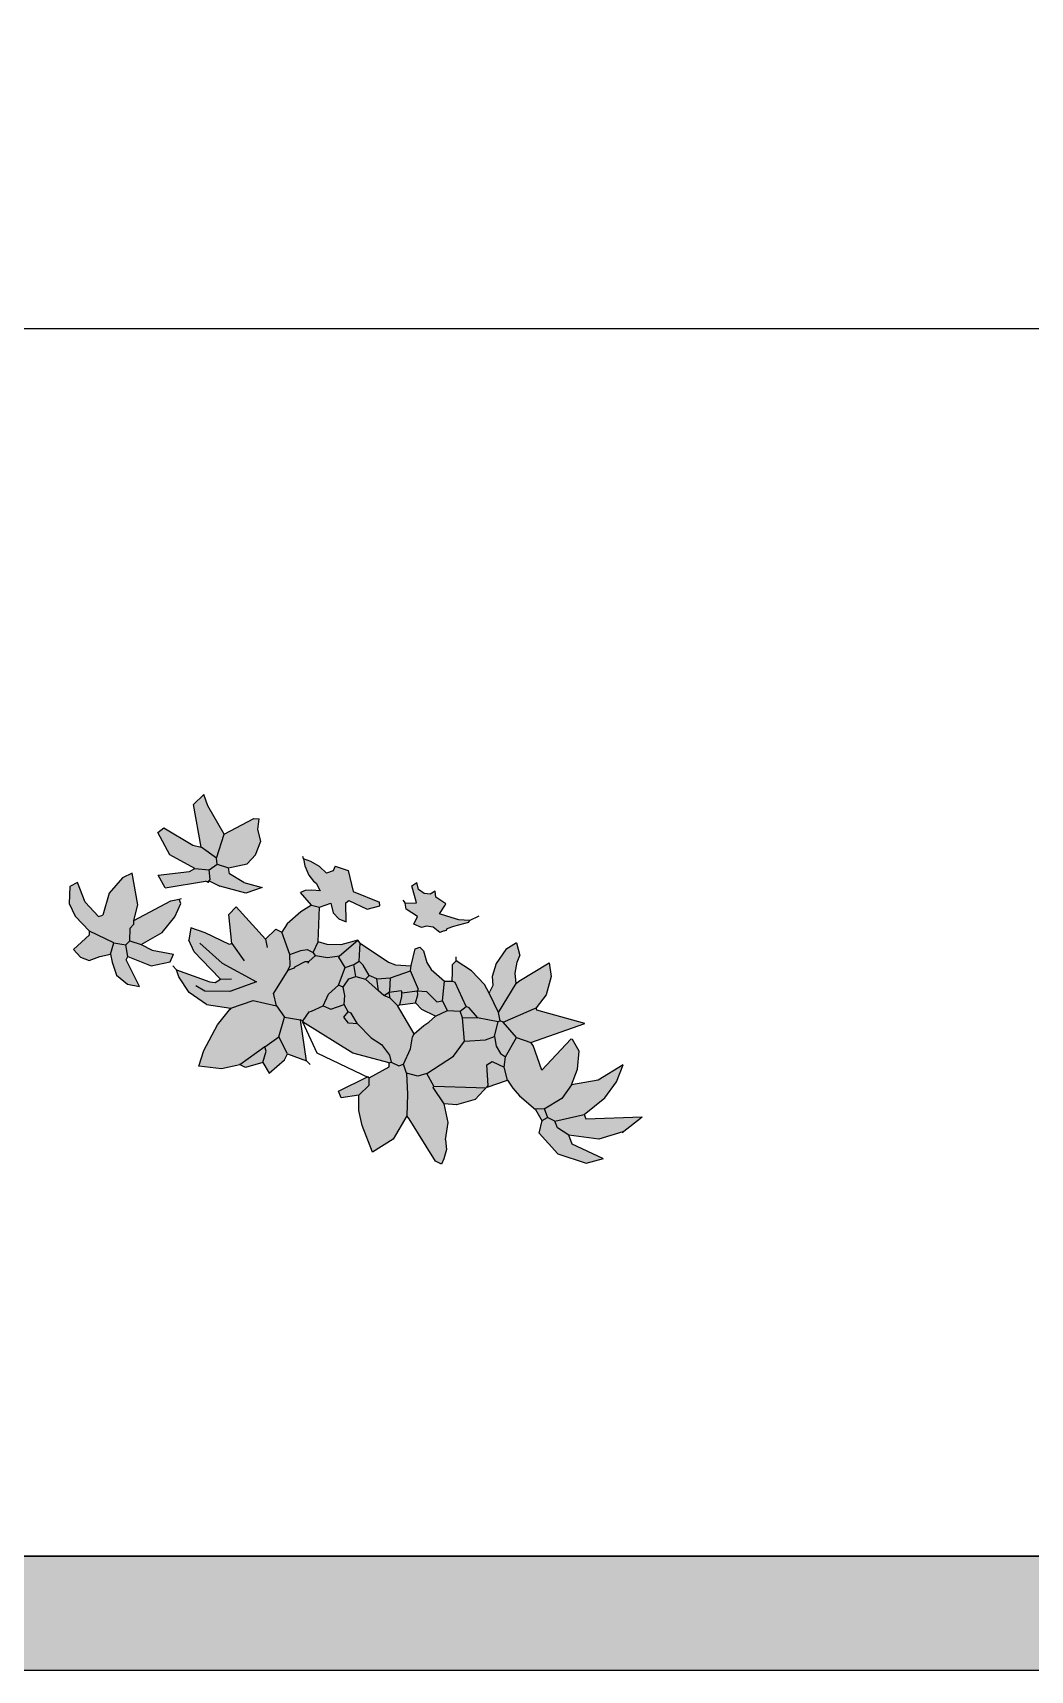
# Model space of a CAD drawing. Header units: millimetres. Extents: x 11966 to 133335, y 1756 to 88592.
# Drawn here: x 84920 to 96225, y 1756 to 20311 of the extents above; entities that cross this region are included whole.
import ezdxf

# ---------------------------------------------------------------- set-up
doc = ezdxf.new("R2010")
doc.units = ezdxf.units.MM
doc.layers.add('www.cad-blocks.net', color=7, linetype='Continuous')

# ---------------------------------------------------------------- blocks, each defined once
blk = doc.blocks.new('A$C183B331C')
h = blk.add_hatch(color=108)
h.set_gradient(color1=(10, 87, 11), color2=(23, 46, 5), tint=1, name='HEMISPHERICAL')
h.paths.add_polyline_path([(1.247, 2.992), (1.391, 2.888), (1.464, 3.117), (1.309, 3.384), (1.272, 3.489), (1.174, 3.395)])
h = blk.add_hatch(color=96)
h.set_gradient(color1=(13, 114, 15), color2=(59, 119, 13), tint=1, name='HEMISPHERICAL')
h.paths.add_polyline_path([(1.322, 2.78), (1.331, 2.688), (1.324, 2.674), (1.425, 2.626), (1.669, 2.558), (1.823, 2.612), (1.651, 2.659), (1.515, 2.742), (1.506, 2.798), (1.399, 2.831)])
h.paths.add_polyline_path([(1.138, 2.762), (0.84, 2.727), (0.907, 2.608), (1.289, 2.673), (1.303, 2.666), (1.324, 2.674), (1.331, 2.688), (1.322, 2.78), (1.187, 2.792)])
h.paths.add_polyline_path([(0.95, 2.921), (1.187, 2.792), (1.322, 2.78), (1.399, 2.831), (1.391, 2.888), (1.247, 2.992), (1.168, 3.011), (0.895, 3.176), (0.839, 3.132)])
h.paths.add_polyline_path([(1.391, 2.888), (1.399, 2.831), (1.506, 2.798), (1.683, 2.837), (1.76, 2.92), (1.812, 3.048), (1.783, 3.159), (1.795, 3.259), (1.745, 3.265), (1.464, 3.117)])
h = blk.add_hatch(color=108)
h.set_gradient(color1=(10, 87, 11), color2=(23, 46, 5), tint=1, name='HEMISPHERICAL')
h.paths.add_polyline_path([(3.225, 1.087), (3.157, 0.944), (3.188, 0.859), (3.295, 0.832), (3.379, 0.856), (3.632, 1.018), (3.735, 1.162), (3.716, 1.382), (3.694, 1.445), (3.573, 1.45), (3.46, 1.398), (3.398, 1.34), (3.349, 1.31), (3.258, 1.23), (3.244, 1.201)])
h.paths.add_polyline_path([(2.737, 0.651), (2.737, 0.505), (2.767, 0.364), (2.866, 0.114), (3.06, 0.234), (3.189, 0.455), (3.197, 0.659), (3.188, 0.859), (3.157, 0.944), (3.115, 0.929), (3.043, 0.963), (3.022, 0.955), (3.023, 0.92), (2.833, 0.816), (2.835, 0.745)])
h.paths.add_polyline_path([(2.636, 1.437), (2.664, 1.424), (2.723, 1.325), (2.854, 1.193), (2.952, 1.13), (3.025, 1.028), (3.043, 0.963), (3.115, 0.929), (3.157, 0.944), (3.225, 1.087), (3.244, 1.201), (3.258, 1.23), (3.103, 1.497), (3.031, 1.566), (2.973, 1.593), (2.923, 1.635), (2.8, 1.746), (2.707, 1.772), (2.643, 1.75), (2.588, 1.671), (2.604, 1.593), (2.599, 1.507)])
h.paths.add_polyline_path([(4.101, 1.34), (4.224, 1.194), (4.36, 1.147), (4.871, 1.329), (4.418, 1.453), (4.41, 1.475)])
h.paths.add_polyline_path([(4.056, 1.432), (4.072, 1.354), (4.101, 1.34), (4.41, 1.475), (4.507, 1.597), (4.553, 1.77), (4.533, 1.902), (4.249, 1.727), (4.221, 1.705)])
h.paths.add_polyline_path([(4.001, 1.686), (3.974, 1.629), (3.967, 1.614), (4.056, 1.432), (4.221, 1.705), (4.214, 1.802), (4.233, 1.906), (4.258, 1.969), (4.227, 2.089), (4.125, 2.026), (4.032, 1.894), (3.996, 1.773)])
h.paths.add_polyline_path([(4.11, 0.914), (4.141, 0.794), (4.192, 0.717), (4.254, 0.645), (4.397, 0.523), (4.487, 0.525), (4.489, 0.521), (4.654, 0.618), (4.745, 0.75), (4.802, 0.898), (4.818, 1.066), (4.754, 1.177), (4.739, 1.18), (4.465, 0.886), (4.382, 1.119), (4.36, 1.147), (4.224, 1.194), (4.122, 1.014)])
h.paths.add_polyline_path([(4.589, 0.406), (4.612, 0.343), (4.72, 0.274), (5.004, 0.236), (5.232, 0.305), (5.412, 0.446), (4.88, 0.426), (4.865, 0.469)])
h.paths.add_polyline_path([(3.183, 2.407), (3.291, 2.339), (3.257, 2.267), (3.329, 2.233), (3.374, 2.247), (3.439, 2.238), (3.501, 2.187), (3.543, 2.202), (3.564, 2.21), (3.571, 2.224), (3.634, 2.247), (3.775, 2.285), (3.782, 2.299), (3.681, 2.306), (3.569, 2.34), (3.497, 2.364), (3.552, 2.444), (3.559, 2.458), (3.465, 2.52), (3.457, 2.577), (3.409, 2.548), (3.353, 2.556), (3.299, 2.594), (3.285, 2.658), (3.236, 2.629), (3.282, 2.466), (3.175, 2.464)])
h.paths.add_polyline_path([(2.308, 2.671), (2.333, 2.652), (2.37, 2.582), (2.291, 2.588), (2.228, 2.584), (2.186, 2.564), (2.288, 2.445), (2.366, 2.426), (2.472, 2.463), (2.493, 2.374), (2.546, 2.315), (2.618, 2.289), (2.614, 2.466), (2.642, 2.488), (2.814, 2.407), (2.934, 2.438), (2.933, 2.473), (2.683, 2.574), (2.636, 2.772), (2.514, 2.812), (2.494, 2.769), (2.431, 2.747), (2.364, 2.81), (2.284, 2.858), (2.215, 2.884), (2.226, 2.818), (2.264, 2.729)])
h.paths.add_polyline_path([(2.739, 1.915), (2.776, 1.88), (2.834, 1.782), (2.906, 1.748), (3.034, 1.758), (3.224, 1.826), (3.23, 1.872), (3.084, 1.881), (3.016, 1.907), (2.75, 2.086)])
h.paths.add_polyline_path([(3.224, 1.826), (3.299, 1.65), (3.292, 1.636), (3.377, 1.63), (3.472, 1.533), (3.528, 1.541), (3.546, 1.726), (3.421, 1.838), (3.38, 1.905), (3.348, 2.013), (3.312, 2.048), (3.269, 2.033), (3.23, 1.876)])
h.paths.add_polyline_path([(3.528, 1.541), (3.573, 1.45), (3.694, 1.445), (3.75, 1.489), (3.645, 1.714), (3.617, 1.728), (3.546, 1.726)])
h.paths.add_polyline_path([(3.957, 0.741), (3.95, 0.726), (4.141, 0.794), (4.11, 0.914), (3.995, 0.969), (3.946, 0.939)])
h.paths.add_polyline_path([(3.446, 0.737), (3.439, 0.723), (3.542, 0.569), (3.658, 0.559), (3.835, 0.61), (3.957, 0.741), (3.946, 0.939), (3.995, 0.969), (4.11, 0.914), (4.122, 1.014), (4.074, 1.046), (4.035, 1.115), (4.018, 1.204), (3.934, 1.173), (3.735, 1.162), (3.632, 1.018), (3.379, 0.856)])
h = blk.add_hatch(color=108)
h.set_gradient(color1=(10, 87, 11), color2=(23, 46, 5), tint=1, name='HEMISPHERICAL')
h.paths.add_polyline_path([(0.962, 2.486), (1.04, 2.502), (1.055, 2.46), (0.997, 2.334), (0.879, 2.187), (0.679, 2.075), (0.784, 2.021), (0.987, 1.982), (0.953, 1.911), (0.776, 1.871), (0.554, 1.959), (0.54, 1.93), (0.666, 1.677), (0.551, 1.7), (0.446, 1.784), (0.406, 1.906), (0.39, 1.984), (0.291, 1.961), (0.189, 1.922), (0.107, 1.953), (0.041, 2.026), (0.194, 2.165), (0.194, 2.2), (0.056, 2.34), (0, 2.46), (0.007, 2.622), (0.078, 2.659), (0.151, 2.473), (0.276, 2.337), (0.318, 2.352), (0.378, 2.56), (0.503, 2.704), (0.594, 2.748), (0.648, 2.449), (0.611, 2.301), (0.611, 2.301)])
h = blk.add_hatch(color=108)
h.set_gradient(color1=(10, 87, 11), color2=(23, 46, 5), tint=1, name='HEMISPHERICAL')
h.paths.add_polyline_path([(1.536, 2.082), (1.514, 2.074), (1.285, 2.183), (1.149, 2.23), (1.13, 2.116), (1.182, 2.003), (1.335, 1.843), (1.429, 1.746), (1.38, 1.716), (1.33, 1.722), (1.015, 1.836), (1.036, 1.768), (1.135, 1.619), (1.299, 1.508), (1.527, 1.471), (1.739, 1.546), (1.96, 1.494), (1.929, 1.614), (2.066, 1.83), (2.087, 1.873), (2.085, 1.979), (2.009, 2.191), (1.952, 2.218), (1.854, 2.124), (1.578, 2.43), (1.508, 2.358)])
h = blk.add_hatch(color=96)
h.set_gradient(color1=(13, 114, 15), color2=(59, 119, 13), tint=1, name='HEMISPHERICAL')
h.paths.add_polyline_path([(3.189, 0.455), (3.211, 0.427), (3.461, 0.027), (3.518, 0), (3.538, 0.049), (3.564, 0.139), (3.556, 0.228), (3.581, 0.392), (3.542, 0.569), (3.439, 0.723), (3.446, 0.737), (3.379, 0.856), (3.295, 0.832), (3.188, 0.859), (3.197, 0.659)])
h.paths.add_polyline_path([(2.545, 0.69), (2.568, 0.626), (2.737, 0.651), (2.835, 0.745), (2.833, 0.816), (2.819, 0.823)])
h.paths.add_polyline_path([(1.98, 1.203), (2.062, 1.042), (2.241, 0.974), (2.184, 1.362), (2.033, 1.389)])
h.paths.add_polyline_path([(1.847, 1.108), (1.862, 1.066), (1.829, 0.959), (1.888, 0.86), (2.035, 0.984), (2.062, 1.042), (1.98, 1.203)])
h.paths.add_polyline_path([(1.612, 0.938), (1.667, 0.913), (1.829, 0.959), (1.862, 1.066), (1.847, 1.108)])
h.paths.add_polyline_path([(2.085, 1.979), (2.087, 1.873), (2.066, 1.83), (2.13, 1.853), (2.137, 1.867), (2.228, 1.912), (2.264, 1.912), (2.326, 1.97), (2.304, 1.998), (2.247, 2.026), (2.19, 2.017)])
h.paths.add_polyline_path([(2.059, 2.268), (2.009, 2.191), (2.085, 1.979), (2.19, 2.017), (2.247, 2.026), (2.304, 1.998), (2.352, 2.099), (2.366, 2.426), (2.288, 2.445), (2.19, 2.382)])
h.paths.add_polyline_path([(2.304, 1.998), (2.326, 1.97), (2.44, 1.952), (2.553, 1.968), (2.728, 2.114), (2.566, 2.072), (2.438, 2.075), (2.352, 2.099)])
h = blk.add_hatch(color=96)
h.set_gradient(color1=(13, 114, 15), color2=(59, 119, 13), tint=1, name='HEMISPHERICAL')
h.paths.add_polyline_path([(3.034, 1.758), (3.029, 1.637), (3.022, 1.623), (3.136, 1.639), (3.143, 1.618), (3.292, 1.636), (3.299, 1.65), (3.224, 1.826)])
h.paths.add_polyline_path([(3.144, 1.583), (3.124, 1.504), (3.273, 1.522), (3.293, 1.6), (3.292, 1.636), (3.143, 1.618)])
h.paths.add_polyline_path([(3.031, 1.566), (3.103, 1.497), (3.124, 1.504), (3.144, 1.583), (3.143, 1.618), (3.136, 1.639), (3.022, 1.623)])
h.paths.add_polyline_path([(2.973, 1.593), (3.031, 1.566), (3.022, 1.623)])
h.paths.add_polyline_path([(2.923, 1.635), (2.973, 1.593), (3.022, 1.623), (3.029, 1.637), (3.034, 1.758), (2.906, 1.748)])
h.paths.add_polyline_path([(2.8, 1.746), (2.923, 1.635), (2.906, 1.748), (2.834, 1.782)])
h.paths.add_polyline_path([(2.707, 1.772), (2.8, 1.746), (2.834, 1.782), (2.776, 1.88), (2.739, 1.915), (2.69, 1.886)])
h.paths.add_polyline_path([(2.545, 1.691), (2.588, 1.671), (2.643, 1.75), (2.707, 1.772), (2.69, 1.886), (2.606, 1.856)])
h.paths.add_polyline_path([(2.553, 1.968), (2.547, 1.954), (2.606, 1.856), (2.69, 1.886), (2.739, 1.915), (2.75, 2.086), (2.728, 2.114)])
h.paths.add_polyline_path([(2.4, 1.496), (2.472, 1.462), (2.599, 1.507), (2.604, 1.593), (2.588, 1.671), (2.545, 1.691), (2.451, 1.604)])
h.paths.add_polyline_path([(2.594, 1.387), (2.638, 1.331), (2.723, 1.325), (2.664, 1.424), (2.636, 1.437)])
h = blk.add_hatch(color=108)
h.set_gradient(color1=(10, 87, 11), color2=(23, 46, 5), tint=1, name='HEMISPHERICAL')
h.paths.add_polyline_path([(1.929, 1.614), (1.96, 1.494), (2.033, 1.389), (2.184, 1.362), (2.184, 1.362), (2.208, 1.35), (2.211, 1.357), (2.266, 1.437), (2.288, 1.444), (2.4, 1.496), (2.451, 1.604), (2.545, 1.691), (2.606, 1.856), (2.547, 1.954), (2.553, 1.968), (2.44, 1.952), (2.326, 1.97), (2.264, 1.912), (2.228, 1.912), (2.137, 1.867), (2.13, 1.853), (2.066, 1.83)])
h = blk.add_hatch(color=96)
h.set_gradient(color1=(13, 114, 15), color2=(59, 119, 13), tint=1, name='HEMISPHERICAL')
h.paths.add_polyline_path([(3.273, 1.522), (3.331, 1.459), (3.46, 1.398), (3.573, 1.45), (3.528, 1.541), (3.472, 1.533), (3.377, 1.63), (3.292, 1.636), (3.293, 1.6)])
h.paths.add_polyline_path([(3.617, 1.728), (3.645, 1.714), (3.75, 1.489), (3.778, 1.475), (3.858, 1.385), (4.051, 1.346), (4.072, 1.354), (4.056, 1.432), (3.967, 1.614), (3.923, 1.695), (3.801, 1.824), (3.655, 1.92), (3.621, 1.884), (3.622, 1.813)])
h.paths.add_polyline_path([(3.716, 1.382), (3.735, 1.162), (3.934, 1.173), (4.018, 1.204), (4.051, 1.346), (3.858, 1.385)])
h.paths.add_polyline_path([(4.018, 1.204), (4.035, 1.115), (4.074, 1.046), (4.122, 1.014), (4.224, 1.194), (4.101, 1.34), (4.072, 1.354), (4.051, 1.346)])
h.paths.add_polyline_path([(3.694, 1.445), (3.716, 1.382), (3.858, 1.385), (3.778, 1.475), (3.75, 1.489)])
h = blk.add_hatch(color=96)
h.set_gradient(color1=(13, 114, 15), color2=(68, 138, 15), tint=1, name='HEMISPHERICAL')
h.paths.add_polyline_path([(1.271, 1.073), (1.226, 0.925), (1.44, 0.9), (1.611, 0.937), (1.847, 1.108), (1.98, 1.203), (2.033, 1.389), (1.96, 1.494), (1.739, 1.546), (1.527, 1.471), (1.402, 1.315)])
h = blk.add_hatch(color=108)
h.set_gradient(color1=(10, 87, 11), color2=(23, 46, 5), tint=1, name='HEMISPHERICAL')
h.paths.add_polyline_path([(2.211, 1.357), (2.204, 1.343), (2.679, 1.048), (3.022, 0.955), (3.043, 0.963), (3.025, 1.028), (2.952, 1.13), (2.854, 1.193), (2.723, 1.325), (2.638, 1.331), (2.594, 1.387), (2.636, 1.437), (2.599, 1.507), (2.472, 1.462), (2.4, 1.496), (2.288, 1.444), (2.266, 1.437)])
h = blk.add_hatch(color=96)
h.set_gradient(color1=(13, 114, 15), color2=(59, 119, 13), tint=1, name='HEMISPHERICAL')
h.paths.add_polyline_path([(4.441, 0.291), (4.441, 0.291, -0.240145), (4.441, 0.291, 0.240145), (4.441, 0.291), (4.616, 0.096), (4.884, 0.01), (5.039, 0.052), (4.75, 0.189), (4.72, 0.274), (4.612, 0.343), (4.589, 0.406), (4.517, 0.44), (4.468, 0.411)])
h.paths.add_polyline_path([(4.654, 0.618), (4.489, 0.521), (4.517, 0.44), (4.589, 0.406), (4.865, 0.469), (5.06, 0.627), (5.17, 0.778), (5.233, 0.937), (4.997, 0.792), (4.745, 0.75)])
h.paths.add_polyline_path([(4.467, 0.407), (4.468, 0.411), (4.517, 0.44), (4.487, 0.525), (4.397, 0.523), (4.405, 0.516)])
for p, q in [((1.174, 3.395), (1.272, 3.489)), ((1.309, 3.384), (1.272, 3.489)), ((1.247, 2.992), (1.174, 3.395)), ((1.464, 3.117), (1.309, 3.384)), ((1.464, 3.117), (1.745, 3.265)), ((1.745, 3.265), (1.795, 3.259)), ((1.783, 3.159), (1.795, 3.259)), ((0.839, 3.132), (0.895, 3.176)), ((0.95, 2.921), (0.839, 3.132)), ((0.895, 3.176), (1.168, 3.011)), ((1.391, 2.888), (1.464, 3.117)), ((1.812, 3.048), (1.783, 3.159)), ((1.168, 3.011), (1.247, 2.992)), ((1.391, 2.888), (1.247, 2.992)), ((1.76, 2.92), (1.812, 3.048)), ((1.187, 2.792), (0.95, 2.921)), ((1.138, 2.762), (1.187, 2.792)), ((1.187, 2.792), (1.322, 2.78)), ((1.322, 2.78), (1.399, 2.831)), ((1.399, 2.831), (1.391, 2.888)), ((1.399, 2.831), (1.506, 2.798)), ((1.506, 2.798), (1.683, 2.837)), ((1.515, 2.742), (1.506, 2.798)), ((1.683, 2.837), (1.76, 2.92)), ((2.215, 2.884), (2.207, 2.905)), ((2.215, 2.884), (2.226, 2.818)), ((2.284, 2.858), (2.215, 2.884)), ((2.226, 2.818), (2.264, 2.729)), ((2.364, 2.81), (2.284, 2.858)), ((2.431, 2.747), (2.364, 2.81)), ((2.514, 2.812), (2.494, 2.769)), ((2.514, 2.812), (2.636, 2.772)), ((0.078, 2.659), (0.007, 2.622)), ((0.151, 2.473), (0.078, 2.659)), ((0.503, 2.704), (0.378, 2.56)), ((0.594, 2.748), (0.503, 2.704)), ((0.648, 2.449), (0.594, 2.748)), ((0.84, 2.727), (1.138, 2.762)), ((0.907, 2.608), (0.84, 2.727)), ((0.907, 2.608), (1.289, 2.673)), ((1.303, 2.666), (1.289, 2.673)), ((1.303, 2.666), (1.324, 2.674)), ((1.317, 2.659), (1.303, 2.666)), ((1.317, 2.659), (1.324, 2.674)), ((1.331, 2.688), (1.322, 2.78)), ((1.324, 2.674), (1.331, 2.688)), ((1.324, 2.674), (1.425, 2.626)), ((1.651, 2.659), (1.515, 2.742)), ((1.651, 2.659), (1.823, 2.612)), ((2.264, 2.729), (2.308, 2.671)), ((2.308, 2.671), (2.333, 2.652)), ((2.333, 2.652), (2.37, 2.582)), ((2.494, 2.769), (2.431, 2.747)), ((2.636, 2.772), (2.683, 2.574)), ((3.236, 2.629), (3.285, 2.658)), ((3.282, 2.466), (3.236, 2.629)), ((3.299, 2.594), (3.285, 2.658)), ((0.007, 2.622), (0, 2.46)), ((0.378, 2.56), (0.318, 2.352)), ((0.611, 2.301), (0.962, 2.486)), ((0.962, 2.486), (1.04, 2.502)), ((1.04, 2.502), (1.061, 2.509)), ((1.055, 2.46), (1.04, 2.502)), ((1.669, 2.558), (1.425, 2.626)), ((1.823, 2.612), (1.669, 2.558)), ((2.228, 2.584), (2.186, 2.564)), ((2.288, 2.445), (2.186, 2.564)), ((2.291, 2.588), (2.228, 2.584)), ((2.37, 2.582), (2.291, 2.588)), ((2.614, 2.466), (2.642, 2.488)), ((2.642, 2.488), (2.814, 2.407)), ((2.683, 2.574), (2.933, 2.473)), ((3.153, 2.492), (3.175, 2.464)), ((3.353, 2.556), (3.299, 2.594)), ((3.409, 2.548), (3.353, 2.556)), ((3.457, 2.577), (3.409, 2.548)), ((3.465, 2.52), (3.457, 2.577)), ((3.559, 2.458), (3.465, 2.52)), ((0, 2.46), (0.056, 2.34)), ((0.056, 2.34), (0.194, 2.2)), ((0.276, 2.337), (0.151, 2.473)), ((0.276, 2.337), (0.318, 2.352)), ((0.611, 2.301), (0.648, 2.449)), ((0.879, 2.187), (0.997, 2.334)), ((0.997, 2.334), (1.055, 2.46)), ((1.578, 2.43), (1.508, 2.358)), ((1.536, 2.082), (1.508, 2.358)), ((1.854, 2.124), (1.578, 2.43)), ((2.19, 2.382), (2.059, 2.268)), ((2.288, 2.445), (2.19, 2.382)), ((2.288, 2.445), (2.366, 2.426)), ((2.352, 2.099), (2.366, 2.426)), ((2.366, 2.426), (2.472, 2.463)), ((2.472, 2.463), (2.493, 2.374)), ((2.493, 2.374), (2.546, 2.315)), ((2.618, 2.289), (2.614, 2.466)), ((2.814, 2.407), (2.934, 2.438)), ((2.934, 2.438), (2.933, 2.473)), ((3.175, 2.464), (3.282, 2.466)), ((3.183, 2.407), (3.175, 2.464)), ((3.291, 2.339), (3.183, 2.407)), ((3.257, 2.267), (3.291, 2.339)), ((3.497, 2.364), (3.552, 2.444)), ((3.569, 2.34), (3.497, 2.364)), ((3.552, 2.444), (3.559, 2.458)), ((3.681, 2.306), (3.569, 2.34)), ((3.782, 2.299), (3.874, 2.344)), ((0.423, 2.091), (0.194, 2.2)), ((0.194, 2.165), (0.194, 2.2)), ((0.572, 2.109), (0.577, 2.229)), ((0.577, 2.229), (0.611, 2.266)), ((0.611, 2.266), (0.611, 2.301)), ((0.679, 2.075), (0.879, 2.187)), ((1.149, 2.23), (1.13, 2.116)), ((1.285, 2.183), (1.149, 2.23)), ((1.514, 2.074), (1.285, 2.183)), ((1.854, 2.124), (1.952, 2.218)), ((1.952, 2.218), (2.009, 2.191)), ((2.059, 2.268), (2.009, 2.191)), ((2.085, 1.979), (2.009, 2.191)), ((2.546, 2.315), (2.618, 2.289)), ((3.329, 2.233), (3.257, 2.267)), ((3.374, 2.247), (3.329, 2.233)), ((3.439, 2.238), (3.374, 2.247)), ((3.501, 2.187), (3.439, 2.238)), ((3.543, 2.202), (3.501, 2.187)), ((3.543, 2.202), (3.564, 2.21)), ((3.564, 2.21), (3.571, 2.224)), ((3.571, 2.224), (3.634, 2.247)), ((3.634, 2.247), (3.775, 2.285)), ((3.782, 2.299), (3.681, 2.306)), ((3.775, 2.285), (3.782, 2.299)), ((0.041, 2.026), (0.194, 2.165)), ((0.041, 2.026), (0.107, 1.953)), ((0.39, 1.984), (0.423, 2.091)), ((0.423, 2.091), (0.537, 2.072)), ((0.537, 2.072), (0.572, 2.109)), ((0.554, 1.959), (0.537, 2.072)), ((0.572, 2.109), (0.679, 2.075)), ((0.679, 2.075), (0.784, 2.021)), ((0.784, 2.021), (0.987, 1.982)), ((1.182, 2.003), (1.13, 2.116)), ((1.236, 2.086), (1.446, 1.896)), ((1.536, 2.082), (1.514, 2.074)), ((1.536, 2.082), (1.653, 1.921)), ((1.854, 2.124), (1.87, 2.046)), ((2.085, 1.979), (2.19, 2.017)), ((2.19, 2.017), (2.247, 2.026)), ((2.247, 2.026), (2.304, 1.998)), ((2.304, 1.998), (2.352, 2.099)), ((2.438, 2.075), (2.352, 2.099)), ((2.566, 2.072), (2.438, 2.075)), ((2.553, 1.968), (2.728, 2.114)), ((2.728, 2.114), (2.566, 2.072)), ((2.75, 2.086), (2.728, 2.114)), ((2.739, 1.915), (2.75, 2.086)), ((2.75, 2.086), (3.016, 1.907)), ((3.23, 1.876), (3.269, 2.033)), ((3.269, 2.033), (3.312, 2.048)), ((3.312, 2.048), (3.348, 2.013)), ((3.348, 2.013), (3.38, 1.905)), ((4.125, 2.026), (4.032, 1.894)), ((4.227, 2.089), (4.125, 2.026)), ((4.227, 2.089), (4.258, 1.969)), ((0.107, 1.953), (0.189, 1.922)), ((0.189, 1.922), (0.291, 1.961)), ((0.291, 1.961), (0.39, 1.984)), ((0.39, 1.984), (0.406, 1.906)), ((0.406, 1.906), (0.446, 1.784)), ((0.54, 1.93), (0.554, 1.959)), ((0.666, 1.677), (0.54, 1.93)), ((0.554, 1.959), (0.776, 1.871)), ((0.776, 1.871), (0.953, 1.911)), ((0.953, 1.911), (0.987, 1.982)), ((1.015, 1.836), (0.979, 1.871)), ((1.335, 1.843), (1.182, 2.003)), ((1.446, 1.896), (1.77, 1.72)), ((2.066, 1.83), (2.087, 1.873)), ((2.087, 1.873), (2.085, 1.979)), ((2.13, 1.853), (2.137, 1.867)), ((2.137, 1.867), (2.228, 1.912)), ((2.228, 1.912), (2.264, 1.912)), ((2.257, 1.898), (2.264, 1.912)), ((2.264, 1.912), (2.326, 1.97)), ((2.326, 1.97), (2.304, 1.998)), ((2.326, 1.97), (2.44, 1.952)), ((2.44, 1.952), (2.553, 1.968)), ((2.545, 1.691), (2.606, 1.856)), ((2.547, 1.954), (2.553, 1.968)), ((2.606, 1.856), (2.547, 1.954)), ((2.606, 1.856), (2.69, 1.886)), ((2.69, 1.886), (2.739, 1.915)), ((2.707, 1.772), (2.69, 1.886)), ((2.776, 1.88), (2.739, 1.915)), ((2.834, 1.782), (2.776, 1.88)), ((3.016, 1.907), (3.084, 1.881)), ((3.084, 1.881), (3.23, 1.872)), ((3.224, 1.826), (3.23, 1.876)), ((3.38, 1.905), (3.421, 1.838)), ((3.621, 1.884), (3.655, 1.92)), ((3.622, 1.813), (3.621, 1.884)), ((3.655, 1.92), (3.655, 1.956)), ((3.801, 1.824), (3.655, 1.92)), ((3.67, 1.914), (3.655, 1.92)), ((4.032, 1.894), (3.996, 1.773)), ((4.214, 1.802), (4.233, 1.906)), ((4.233, 1.906), (4.258, 1.969)), ((4.249, 1.727), (4.533, 1.902)), ((4.533, 1.902), (4.553, 1.77)), ((0.446, 1.784), (0.551, 1.7)), ((1.036, 1.768), (1.015, 1.836)), ((1.015, 1.836), (1.33, 1.722)), ((1.135, 1.619), (1.036, 1.768)), ((1.33, 1.722), (1.38, 1.716)), ((1.429, 1.746), (1.335, 1.843)), ((1.38, 1.716), (1.429, 1.746)), ((1.429, 1.746), (1.535, 1.748)), ((1.77, 1.72), (1.517, 1.63)), ((2.066, 1.83), (1.929, 1.614)), ((2.066, 1.83), (2.13, 1.853)), ((2.588, 1.671), (2.643, 1.75)), ((2.643, 1.75), (2.707, 1.772)), ((2.707, 1.772), (2.8, 1.746)), ((2.8, 1.746), (2.834, 1.782)), ((2.923, 1.635), (2.8, 1.746)), ((2.906, 1.748), (2.834, 1.782)), ((2.906, 1.748), (3.034, 1.758)), ((2.923, 1.635), (2.906, 1.748)), ((3.029, 1.637), (3.034, 1.758)), ((3.034, 1.758), (3.224, 1.826)), ((3.299, 1.65), (3.224, 1.826)), ((3.421, 1.838), (3.546, 1.726)), ((3.528, 1.541), (3.546, 1.726)), ((3.546, 1.726), (3.617, 1.728)), ((3.617, 1.728), (3.622, 1.813)), ((3.645, 1.714), (3.617, 1.728)), ((3.75, 1.489), (3.645, 1.714)), ((3.923, 1.695), (3.801, 1.824)), ((3.996, 1.773), (4.001, 1.686)), ((4.056, 1.432), (4.221, 1.705)), ((4.221, 1.705), (4.214, 1.802)), ((4.221, 1.705), (4.249, 1.727)), ((4.553, 1.77), (4.507, 1.597)), ((0.551, 1.7), (0.666, 1.677)), ((1.299, 1.508), (1.135, 1.619)), ((1.282, 1.633), (1.196, 1.685)), ((1.517, 1.63), (1.282, 1.633)), ((1.96, 1.494), (1.929, 1.614)), ((2.4, 1.496), (2.451, 1.604)), ((2.451, 1.604), (2.545, 1.691)), ((2.588, 1.671), (2.545, 1.691)), ((2.604, 1.593), (2.588, 1.671)), ((2.599, 1.507), (2.604, 1.593)), ((2.973, 1.593), (2.923, 1.635)), ((2.973, 1.593), (3.022, 1.623)), ((3.031, 1.566), (2.973, 1.593)), ((3.022, 1.623), (3.136, 1.639)), ((3.022, 1.623), (3.029, 1.637)), ((3.031, 1.566), (3.022, 1.623)), ((3.103, 1.497), (3.031, 1.566)), ((3.124, 1.504), (3.144, 1.583)), ((3.136, 1.639), (3.143, 1.618)), ((3.143, 1.618), (3.292, 1.636)), ((3.144, 1.583), (3.143, 1.618)), ((3.273, 1.522), (3.293, 1.6)), ((3.292, 1.636), (3.299, 1.65)), ((3.292, 1.636), (3.377, 1.63)), ((3.293, 1.6), (3.292, 1.636)), ((3.377, 1.63), (3.472, 1.533)), ((3.967, 1.614), (3.923, 1.695)), ((3.967, 1.614), (3.974, 1.629)), ((4.056, 1.432), (3.967, 1.614)), ((4.001, 1.686), (3.974, 1.629)), ((4.507, 1.597), (4.41, 1.475)), ((1.299, 1.508), (1.527, 1.471)), ((1.402, 1.315), (1.527, 1.471)), ((1.527, 1.471), (1.52, 1.456)), ((1.527, 1.471), (1.739, 1.546)), ((1.739, 1.546), (1.96, 1.494)), ((1.96, 1.494), (2.033, 1.389)), ((2.211, 1.357), (2.266, 1.437)), ((2.266, 1.437), (2.288, 1.444)), ((2.288, 1.444), (2.4, 1.496)), ((2.4, 1.496), (2.472, 1.462)), ((2.472, 1.462), (2.599, 1.507)), ((2.594, 1.387), (2.636, 1.437)), ((2.636, 1.437), (2.599, 1.507)), ((2.664, 1.424), (2.636, 1.437)), ((2.723, 1.325), (2.664, 1.424)), ((3.103, 1.497), (3.124, 1.504)), ((3.258, 1.23), (3.103, 1.497)), ((3.124, 1.504), (3.273, 1.522)), ((3.331, 1.459), (3.273, 1.522)), ((3.46, 1.398), (3.331, 1.459)), ((3.398, 1.34), (3.46, 1.398)), ((3.46, 1.398), (3.573, 1.45)), ((3.472, 1.533), (3.528, 1.541)), ((3.573, 1.45), (3.528, 1.541)), ((3.573, 1.45), (3.694, 1.445)), ((3.694, 1.445), (3.75, 1.489)), ((3.716, 1.382), (3.694, 1.445)), ((3.778, 1.475), (3.75, 1.489)), ((3.858, 1.385), (3.778, 1.475)), ((4.072, 1.354), (4.056, 1.432)), ((4.101, 1.34), (4.41, 1.475)), ((4.418, 1.453), (4.41, 1.475)), ((4.871, 1.329), (4.418, 1.453)), ((1.271, 1.073), (1.402, 1.315)), ((1.98, 1.203), (2.033, 1.389)), ((2.033, 1.389), (2.184, 1.362)), ((2.241, 0.974), (2.184, 1.362)), ((2.208, 1.35), (2.184, 1.362)), ((2.211, 1.357), (2.204, 1.343)), ((2.204, 1.343), (2.34, 1.05)), ((2.679, 1.048), (2.204, 1.343)), ((2.638, 1.331), (2.594, 1.387)), ((2.723, 1.325), (2.638, 1.331)), ((2.854, 1.193), (2.723, 1.325)), ((3.258, 1.23), (3.349, 1.31)), ((3.349, 1.31), (3.398, 1.34)), ((3.716, 1.382), (3.858, 1.385)), ((3.735, 1.162), (3.716, 1.382)), ((3.858, 1.385), (4.051, 1.346)), ((4.018, 1.204), (4.051, 1.346)), ((4.051, 1.346), (4.072, 1.354)), ((4.101, 1.34), (4.072, 1.354)), ((4.224, 1.194), (4.101, 1.34)), ((4.36, 1.147), (4.871, 1.329)), ((1.847, 1.108), (1.611, 0.937)), ((1.847, 1.108), (1.98, 1.203)), ((1.862, 1.066), (1.847, 1.108)), ((2.062, 1.042), (1.98, 1.203)), ((2.854, 1.193), (2.952, 1.13)), ((2.952, 1.13), (3.025, 1.028)), ((3.157, 0.944), (3.225, 1.087)), ((3.225, 1.087), (3.244, 1.201)), ((3.244, 1.201), (3.258, 1.23)), ((3.632, 1.018), (3.735, 1.162)), ((3.735, 1.162), (3.934, 1.173)), ((3.934, 1.173), (4.018, 1.204)), ((4.018, 1.204), (4.035, 1.115)), ((4.035, 1.115), (4.074, 1.046)), ((4.122, 1.014), (4.224, 1.194)), ((4.224, 1.194), (4.36, 1.147)), ((4.382, 1.119), (4.36, 1.147)), ((4.465, 0.886), (4.382, 1.119)), ((4.739, 1.18), (4.465, 0.886)), ((4.754, 1.177), (4.739, 1.18)), ((4.818, 1.066), (4.754, 1.177)), ((1.226, 0.925), (1.271, 1.073)), ((1.611, 0.937), (1.44, 0.9)), ((1.667, 0.913), (1.609, 0.94)), ((1.829, 0.959), (1.667, 0.913)), ((1.829, 0.959), (1.862, 1.066)), ((1.829, 0.959), (1.888, 0.86)), ((1.888, 0.86), (2.035, 0.984)), ((2.035, 0.984), (2.062, 1.042)), ((2.062, 1.042), (2.241, 0.974)), ((2.241, 0.974), (2.277, 0.94)), ((2.34, 1.05), (2.833, 0.816)), ((3.022, 0.955), (2.679, 1.048)), ((3.022, 0.955), (3.043, 0.963)), ((3.023, 0.92), (3.022, 0.955)), ((3.025, 1.028), (3.043, 0.963)), ((3.043, 0.963), (3.115, 0.929)), ((3.115, 0.929), (3.157, 0.944)), ((3.188, 0.859), (3.157, 0.944)), ((3.379, 0.856), (3.632, 1.018)), ((3.946, 0.939), (3.995, 0.969)), ((3.957, 0.741), (3.946, 0.939)), ((3.995, 0.969), (4.11, 0.914)), ((4.074, 1.046), (4.122, 1.014)), ((4.11, 0.914), (4.122, 1.014)), ((4.802, 0.898), (4.818, 1.066)), ((5.233, 0.937), (4.997, 0.792)), ((5.17, 0.778), (5.233, 0.937)), ((1.44, 0.9), (1.226, 0.925)), ((2.545, 0.69), (2.819, 0.823)), ((2.833, 0.816), (2.819, 0.823)), ((2.833, 0.816), (3.023, 0.92)), ((2.835, 0.745), (2.833, 0.816)), ((3.295, 0.832), (3.188, 0.859)), ((3.188, 0.859), (3.197, 0.659)), ((3.379, 0.856), (3.295, 0.832)), ((3.446, 0.737), (3.379, 0.856)), ((3.95, 0.726), (4.141, 0.794)), ((4.141, 0.794), (4.11, 0.914)), ((4.141, 0.794), (4.192, 0.717)), ((4.745, 0.75), (4.802, 0.898)), ((4.997, 0.792), (4.745, 0.75)), ((5.06, 0.627), (5.17, 0.778)), ((2.568, 0.626), (2.545, 0.69)), ((2.737, 0.651), (2.568, 0.626)), ((2.737, 0.651), (2.835, 0.745)), ((2.737, 0.505), (2.737, 0.651)), ((3.197, 0.659), (3.189, 0.455)), ((3.439, 0.723), (3.446, 0.737)), ((3.542, 0.569), (3.439, 0.723)), ((3.446, 0.737), (3.844, 0.724)), ((3.957, 0.741), (3.835, 0.61)), ((3.844, 0.724), (3.929, 0.719)), ((3.95, 0.726), (3.957, 0.741)), ((4.192, 0.717), (4.254, 0.645)), ((4.254, 0.645), (4.405, 0.516)), ((4.745, 0.75), (4.654, 0.618)), ((4.865, 0.469), (5.06, 0.627)), ((2.767, 0.364), (2.737, 0.505)), ((3.658, 0.559), (3.542, 0.569)), ((3.581, 0.392), (3.542, 0.569)), ((3.835, 0.61), (3.658, 0.559)), ((4.397, 0.523), (4.487, 0.525)), ((4.405, 0.516), (4.469, 0.404)), ((4.487, 0.525), (4.517, 0.44)), ((4.654, 0.618), (4.488, 0.52)), ((4.589, 0.406), (4.865, 0.469)), ((4.865, 0.469), (4.88, 0.426)), ((2.866, 0.114), (2.767, 0.364)), ((3.189, 0.455), (3.06, 0.234)), ((3.211, 0.427), (3.189, 0.455)), ((3.461, 0.027), (3.211, 0.427)), ((3.556, 0.228), (3.581, 0.392)), ((4.441, 0.291), (4.468, 0.411)), ((4.468, 0.411), (4.517, 0.44)), ((4.589, 0.406), (4.517, 0.44)), ((4.612, 0.343), (4.589, 0.406)), ((4.72, 0.274), (4.612, 0.343)), ((4.88, 0.426), (5.412, 0.446)), ((5.223, 0.299), (5.412, 0.446)), ((3.06, 0.234), (2.866, 0.114)), ((3.556, 0.228), (3.564, 0.139)), ((4.441, 0.291), (4.616, 0.096)), ((5.004, 0.236), (4.72, 0.274)), ((4.75, 0.189), (4.72, 0.274)), ((5.04, 0.052), (4.75, 0.189)), ((5.229, 0.304), (5.004, 0.236)), ((3.518, 0), (3.461, 0.027)), ((3.538, 0.049), (3.518, 0)), ((3.564, 0.139), (3.538, 0.049)), ((4.616, 0.096), (4.884, 0.01)), ((4.884, 0.01), (5.046, 0.054))]:
    blk.add_line(p, q)
blk = doc.blocks.new('FORMAT')
at = {"layer": 'www.cad-blocks.net', "true_color": 0x546d8e}
h = blk.add_hatch(color=155, dxfattribs=at)
h.set_gradient(color1=(68, 68, 68), color2=(84, 109, 142), tint=1)
h.paths.add_polyline_path([(19424, 3048), (19424, 1756), (133335, 1756), (133335, 3048)])
at = {"layer": 'www.cad-blocks.net', "color": 155, "true_color": 0x546d8e}
for p, q in [((133335, 16955), (19424, 16955)), ((19424, 3048), (133335, 3048)), ((19424, 3048), (133335, 3048)), ((19424, 1756), (133335, 1756))]:
    blk.add_line(p, q, dxfattribs=at)
blk.add_lwpolyline([(19424, 86496), (133335, 86496), (133335, 3048), (19424, 3048)], close=True, dxfattribs=at)

msp = doc.modelspace()

# ---------------------------------------------------------------- block references
at = {"xscale": 1200, "yscale": 1200, "zscale": 1200}
msp.add_blockref('A$C183B331C', (85332, 7491), dxfattribs=at)
at = {"layer": 'www.cad-blocks.net'}
msp.add_blockref('FORMAT', (0, 0), dxfattribs=at)

doc.saveas('drawing.dxf')
